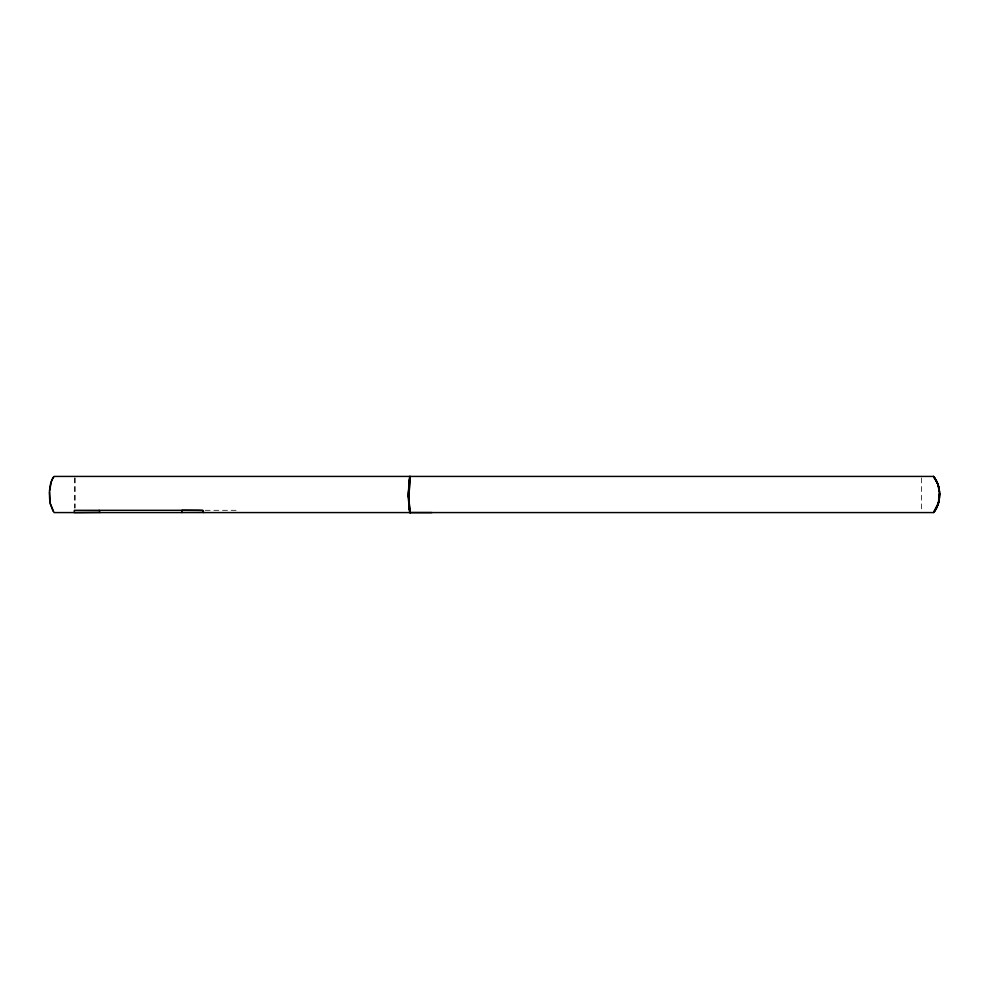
<?xml version="1.0" encoding="UTF-8"?>
<svg xmlns="http://www.w3.org/2000/svg" width="989" height="989" viewBox="0 0 989 989"><rect width="100%" height="100%" fill="white"/><g stroke="black" fill="none" stroke-linecap="round" stroke-linejoin="round"><path stroke-width="0.74" stroke-dasharray="4.95 3.71" d="M205.205 510.312L236.074 510.312M921.476 477.934L921.476 511.066M75.065 477.934L75.065 508.049M74.756 477.934L74.756 508.049"/><path stroke-width="1.48" d="M431.97 512.574L409.644 512.574L408.395 494.512L409.644 476.426M409.941 476.426L408.976 495.687L410.225 476.426L408.989 481.235L408.395 494.512L410.237 512.574L409.087 508.729L408.395 495.699L408.989 507.79L410.237 512.574M49.512 492.028L50.291 503.685L54.074 512.574L933.505 512.574C941.652 502.548 941.639 486.477 933.517 476.426L54.074 476.426C49.289 482.879 49.215 491.508 49.66 499.198A29.682 18.643 -89.9 0 0 50.056 502.486M939.451 492.176L937.523 483.201L933.505 476.426C941.639 486.464 941.639 502.536 933.517 512.574L938.24 503.685L939.525 493.313L938.808 501.485M49.561 490.964L51.465 481.136M939.031 488.69L939.216 489.802M934.556 511.288L933.937 512.067L938.536 502.597M938.227 503.685L938.549 502.597M937.523 505.799L937.906 504.761M51.836 480.197L52.269 479.294A19.15 15.441 89.1 0 1 53.493 477.044L53.703 476.883M936.187 508.717L936.67 507.777M935.112 510.497L935.681 509.619M99.852 512.364L74.311 512.574L74.311 510.312L198.962 510.312L202.906 510.472L203.635 512.574L203.413 511.981M202.906 510.472L181.927 510.312L181.927 512.574M409.842 476.933L408.395 493.338L409.941 512.574L409.545 512.055M933.517 476.426L937.906 484.276M933.962 476.97L934.568 477.736M53.085 511.202L50.266 503.586M936.67 481.247L937.115 482.199M99.926 512.574L99.617 511.746M99.147 510.312L99.357 510.967M938.24 485.339L938.808 487.54"/></g></svg>
